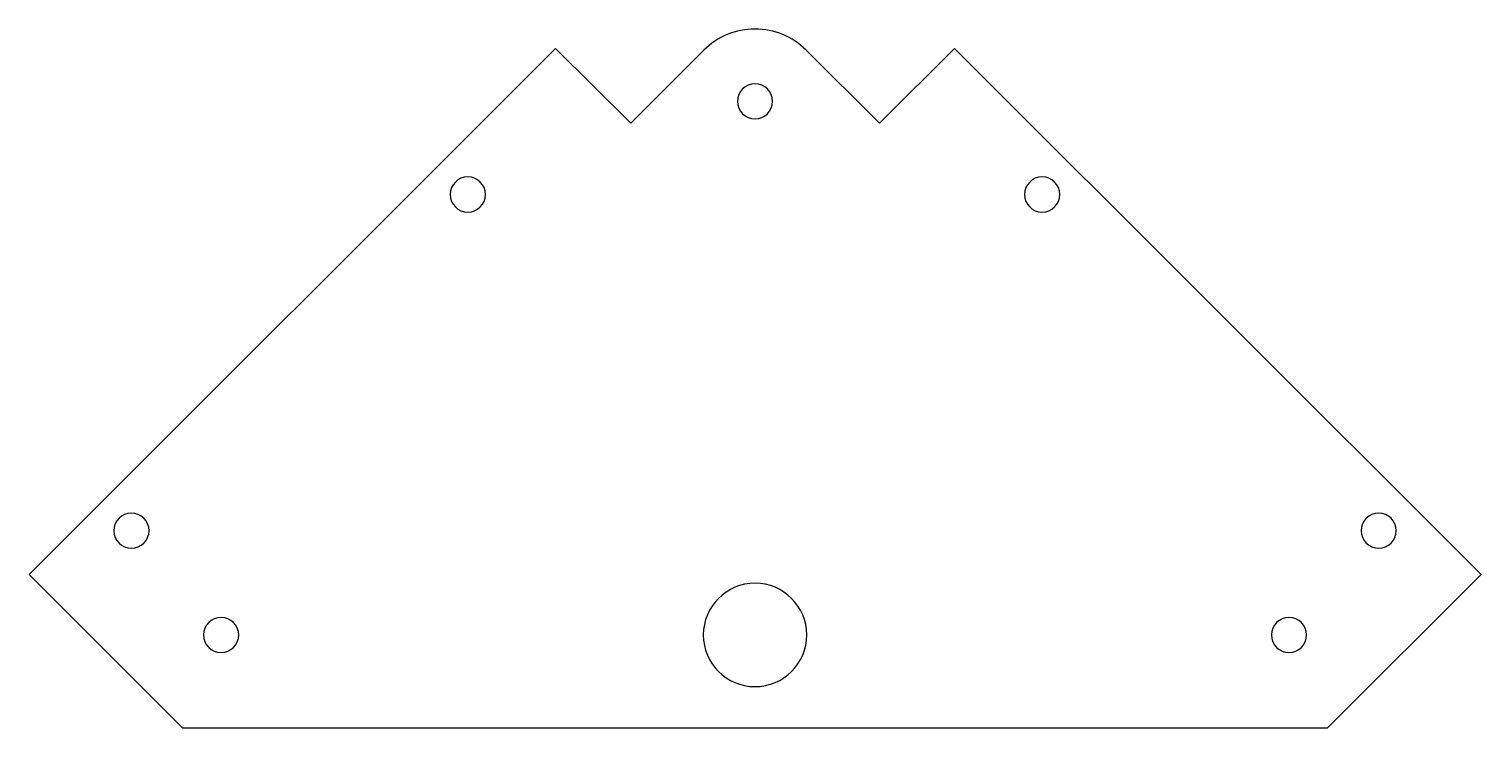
# Model space of a CAD drawing. Header units: millimetres. Extents: x -15 to 126, y 0 to 68.
import ezdxf

# ---------------------------------------------------------------- set-up
doc = ezdxf.new("R2010")
doc.units = ezdxf.units.MM

msp = doc.modelspace()

# ---------------------------------------------------------------- linework, layer by layer
at = {"layer": 'INTERIOR_PROFILES', "extrusion": (0, 0, -1)}
for centre, radius in [((-55.35, 60.62), 1.7), ((-27.58, 51.61), 1.7), ((-83.11, 51.61), 1.7), ((4.94, 19.08), 1.7), ((-115.64, 19.08), 1.7), ((-55.35, 9), 5), ((-3.73, 9), 1.7), ((-106.97, 9), 1.7)]:
    msp.add_circle(centre, radius, dxfattribs=at)
at = {"layer": 'OUTER_PROFILES'}
msp.add_lwpolyline([(60.3, 65.57, 0.414214), (50.4, 65.57), (43.33, 58.5), (36.07, 65.75), (-14.84, 14.84), (0, 0), (110.69, 0), (125.54, 14.84), (74.62, 65.75), (67.37, 58.5)], format="xyb", close=True, dxfattribs=at)

doc.saveas('drawing.dxf')
